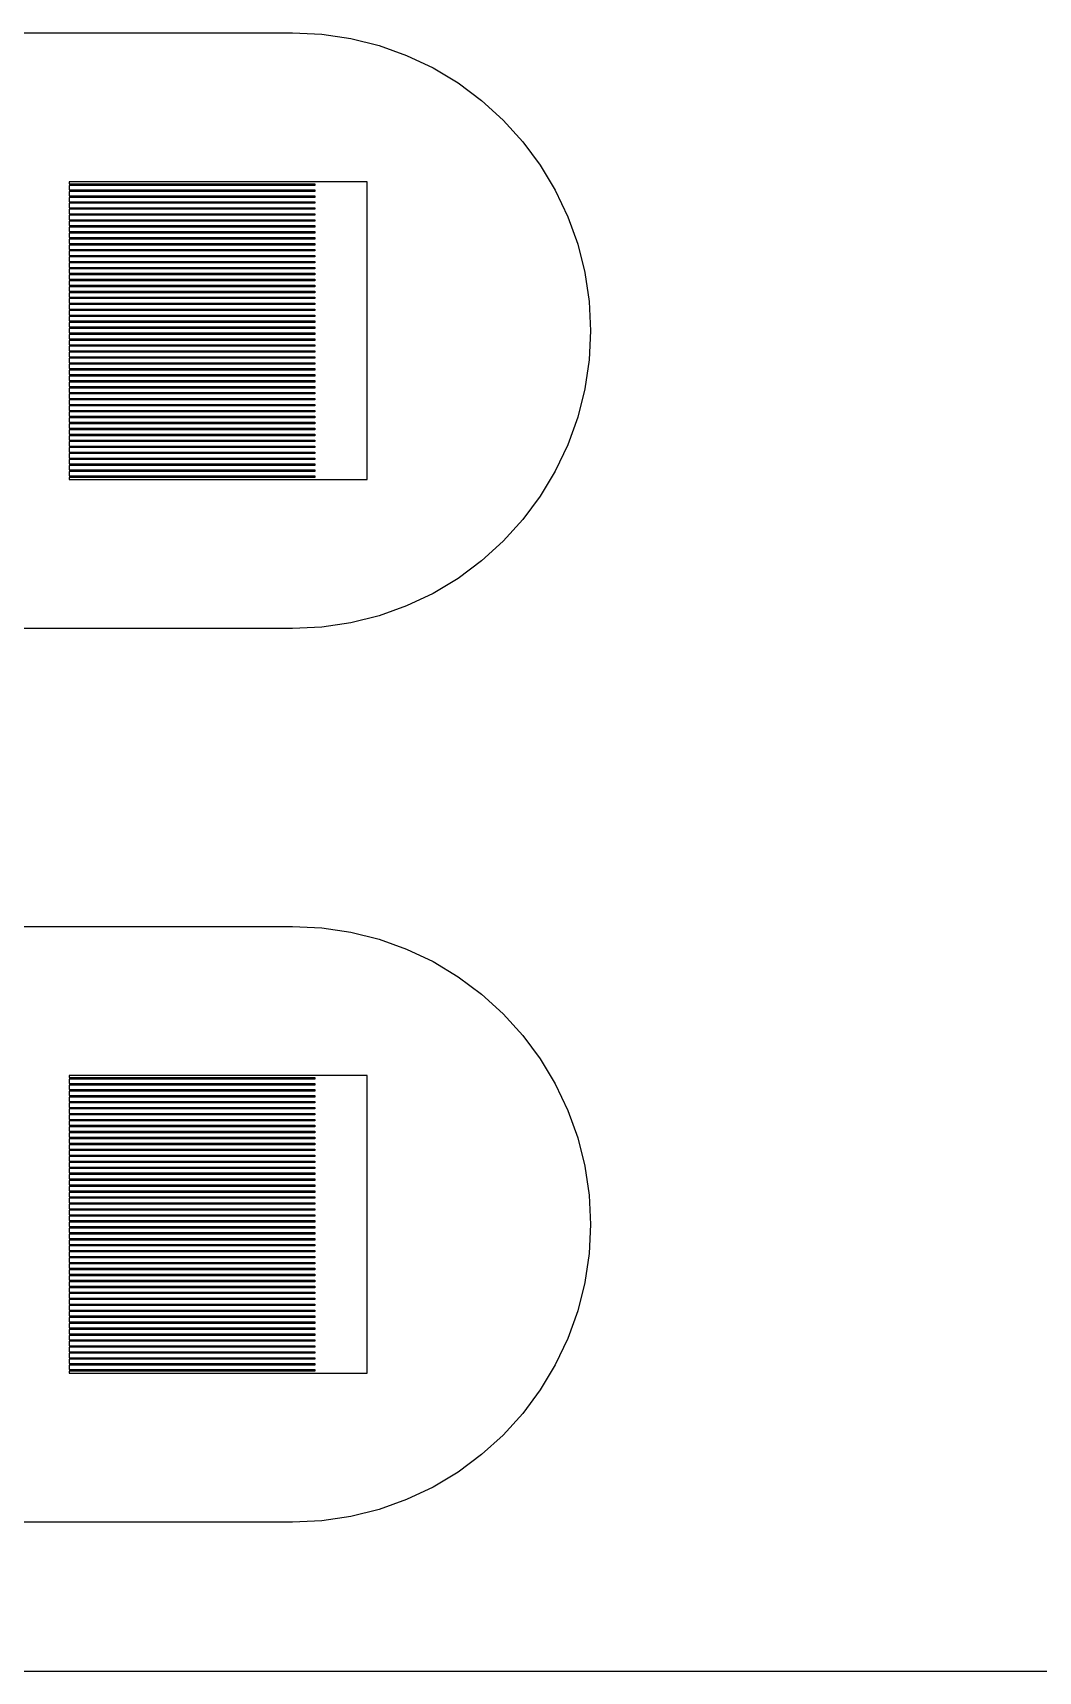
# Model space of a CAD drawing. Extents: x -16 to 83, y -18 to 83.
# Drawn here: x 59.76 to 66.51, y 0 to 11 of the extents above; entities that cross this region are included whole.
import ezdxf

# ---------------------------------------------------------------- set-up
doc = ezdxf.new("R2010")
doc.units = 0

msp = doc.modelspace()

# ---------------------------------------------------------------- linework, layer by layer
for p, q in [((58.65, 11), (61.5, 11)), ((61.5, 11), (61.696, 10.9904)), ((61.696, 10.9904), (61.8902, 10.9616)), ((61.8902, 10.9616), (62.0806, 10.9139)), ((62.0806, 10.9139), (62.2654, 10.8477)), ((62.2654, 10.8477), (62.4428, 10.7638)), ((62.4428, 10.7638), (62.6111, 10.6629)), ((62.6111, 10.6629), (62.7688, 10.546)), ((62.7688, 10.546), (62.9142, 10.4142)), ((62.9142, 10.4142), (63.046, 10.2688)), ((63.046, 10.2688), (63.1629, 10.1111)), ((63.1629, 10.1111), (63.2638, 9.94278)), ((62, 10), (60, 10)), ((60, 10), (60, 9.98499)), ((60, 9.98499), (61.65, 9.98499)), ((61.65, 9.97499), (60, 9.97499)), ((60, 9.97499), (60, 9.94499)), ((60, 9.94499), (61.65, 9.94499)), ((61.65, 9.935), (60, 9.935)), ((60, 9.935), (60, 9.905)), ((60, 9.905), (61.65, 9.905)), ((61.65, 9.98499), (61.65, 9.97499)), ((61.65, 9.94499), (61.65, 9.935)), ((61.65, 9.905), (61.65, 9.89499)), ((62, 8), (62, 10)), ((63.2638, 9.94278), (63.3477, 9.76537)), ((61.65, 9.89499), (60, 9.89499)), ((60, 9.89499), (60, 9.86499)), ((60, 9.86499), (61.65, 9.86499)), ((61.65, 9.855), (60, 9.855)), ((60, 9.855), (60, 9.825)), ((60, 9.825), (61.65, 9.825)), ((61.65, 9.81499), (60, 9.81499)), ((60, 9.81499), (60, 9.78499)), ((61.65, 9.86499), (61.65, 9.855)), ((61.65, 9.825), (61.65, 9.81499)), ((60, 9.78499), (61.65, 9.78499)), ((61.65, 9.77499), (60, 9.77499)), ((60, 9.77499), (60, 9.745)), ((60, 9.745), (61.65, 9.745)), ((61.65, 9.73499), (60, 9.73499)), ((60, 9.73499), (60, 9.70499)), ((60, 9.70499), (61.65, 9.70499)), ((61.65, 9.69499), (60, 9.69499)), ((60, 9.69499), (60, 9.66499)), ((61.65, 9.78499), (61.65, 9.77499)), ((61.65, 9.745), (61.65, 9.73499)), ((61.65, 9.70499), (61.65, 9.69499)), ((63.3477, 9.76537), (63.4139, 9.58057)), ((60, 9.66499), (61.65, 9.66499)), ((61.65, 9.655), (60, 9.655)), ((60, 9.655), (60, 9.625)), ((60, 9.625), (61.65, 9.625)), ((61.65, 9.61499), (60, 9.61499)), ((60, 9.61499), (60, 9.58499)), ((60, 9.58499), (61.65, 9.58499)), ((61.65, 9.575), (60, 9.575)), ((60, 9.575), (60, 9.545)), ((61.65, 9.66499), (61.65, 9.655)), ((61.65, 9.625), (61.65, 9.61499)), ((61.65, 9.58499), (61.65, 9.575)), ((63.4139, 9.58057), (63.4616, 9.39017)), ((60, 9.545), (61.65, 9.545)), ((61.65, 9.53499), (60, 9.53499)), ((60, 9.53499), (60, 9.50499)), ((60, 9.50499), (61.65, 9.50499)), ((61.65, 9.495), (60, 9.495)), ((60, 9.495), (60, 9.465)), ((60, 9.465), (61.65, 9.465)), ((61.65, 9.545), (61.65, 9.53499)), ((61.65, 9.50499), (61.65, 9.495)), ((61.65, 9.465), (61.65, 9.45499)), ((61.65, 9.45499), (60, 9.45499)), ((60, 9.45499), (60, 9.42499)), ((60, 9.42499), (61.65, 9.42499)), ((61.65, 9.41499), (60, 9.41499)), ((60, 9.41499), (60, 9.38499)), ((60, 9.38499), (61.65, 9.38499)), ((61.65, 9.375), (60, 9.375)), ((60, 9.375), (60, 9.34499)), ((61.65, 9.42499), (61.65, 9.41499)), ((61.65, 9.38499), (61.65, 9.375)), ((63.4616, 9.39017), (63.4904, 9.19603)), ((60, 9.34499), (61.65, 9.34499)), ((61.65, 9.33499), (60, 9.33499)), ((60, 9.33499), (60, 9.30499)), ((60, 9.30499), (61.65, 9.30499)), ((61.65, 9.295), (60, 9.295)), ((60, 9.295), (60, 9.265)), ((60, 9.265), (61.65, 9.265)), ((61.65, 9.25499), (60, 9.25499)), ((60, 9.25499), (60, 9.22499)), ((61.65, 9.34499), (61.65, 9.33499)), ((61.65, 9.30499), (61.65, 9.295)), ((61.65, 9.265), (61.65, 9.25499)), ((60, 9.22499), (61.65, 9.22499)), ((61.65, 9.215), (60, 9.215)), ((60, 9.215), (60, 9.185)), ((60, 9.185), (61.65, 9.185)), ((61.65, 9.17499), (60, 9.17499)), ((60, 9.17499), (60, 9.14499)), ((60, 9.14499), (61.65, 9.14499)), ((61.65, 9.13499), (60, 9.13499)), ((60, 9.13499), (60, 9.105)), ((61.65, 9.22499), (61.65, 9.215)), ((61.65, 9.185), (61.65, 9.17499)), ((61.65, 9.14499), (61.65, 9.13499)), ((63.4904, 9.19603), (63.5, 9)), ((60, 9.105), (61.65, 9.105)), ((61.65, 9.09499), (60, 9.09499)), ((60, 9.09499), (60, 9.06499)), ((60, 9.06499), (61.65, 9.06499)), ((61.65, 9.05499), (60, 9.05499)), ((60, 9.05499), (60, 9.02499)), ((60, 9.02499), (61.65, 9.02499)), ((61.65, 9.105), (61.65, 9.09499)), ((61.65, 9.06499), (61.65, 9.05499)), ((61.65, 9.02499), (61.65, 9.015)), ((61.65, 9.015), (60, 9.015)), ((60, 9.015), (60, 8.985)), ((60, 8.985), (61.65, 8.985)), ((61.65, 8.97501), (60, 8.97501)), ((60, 8.97501), (60, 8.94501)), ((60, 8.94501), (61.65, 8.94501)), ((61.65, 8.93501), (60, 8.93501)), ((60, 8.93501), (60, 8.90501)), ((61.65, 8.985), (61.65, 8.97501)), ((61.65, 8.94501), (61.65, 8.93501)), ((63.5, 9), (63.4904, 8.80397)), ((60, 8.90501), (61.65, 8.90501)), ((61.65, 8.895), (60, 8.895)), ((60, 8.895), (60, 8.86501)), ((60, 8.86501), (61.65, 8.86501)), ((61.65, 8.85501), (60, 8.85501)), ((60, 8.85501), (60, 8.82501)), ((60, 8.82501), (61.65, 8.82501)), ((61.65, 8.815), (60, 8.815)), ((60, 8.815), (60, 8.785)), ((61.65, 8.90501), (61.65, 8.895)), ((61.65, 8.86501), (61.65, 8.85501)), ((61.65, 8.82501), (61.65, 8.815)), ((63.4904, 8.80397), (63.4616, 8.60983)), ((60, 8.785), (61.65, 8.785)), ((61.65, 8.77501), (60, 8.77501)), ((60, 8.77501), (60, 8.74501)), ((60, 8.74501), (61.65, 8.74501)), ((61.65, 8.735), (60, 8.735)), ((60, 8.735), (60, 8.705)), ((60, 8.705), (61.65, 8.705)), ((61.65, 8.69501), (60, 8.69501)), ((60, 8.69501), (60, 8.66501)), ((61.65, 8.785), (61.65, 8.77501)), ((61.65, 8.74501), (61.65, 8.735)), ((61.65, 8.705), (61.65, 8.69501)), ((60, 8.66501), (61.65, 8.66501)), ((61.65, 8.65501), (60, 8.65501)), ((60, 8.65501), (60, 8.625)), ((60, 8.625), (61.65, 8.625)), ((61.65, 8.61501), (60, 8.61501)), ((60, 8.61501), (60, 8.58501)), ((60, 8.58501), (61.65, 8.58501)), ((61.65, 8.66501), (61.65, 8.65501)), ((61.65, 8.625), (61.65, 8.61501)), ((61.65, 8.58501), (61.65, 8.57501)), ((63.4616, 8.60983), (63.4139, 8.41943)), ((61.65, 8.57501), (60, 8.57501)), ((60, 8.57501), (60, 8.54501)), ((60, 8.54501), (61.65, 8.54501)), ((61.65, 8.535), (60, 8.535)), ((60, 8.535), (60, 8.505)), ((60, 8.505), (61.65, 8.505)), ((61.65, 8.49501), (60, 8.49501)), ((60, 8.49501), (60, 8.46501)), ((61.65, 8.54501), (61.65, 8.535)), ((61.65, 8.505), (61.65, 8.49501)), ((60, 8.46501), (61.65, 8.46501)), ((61.65, 8.455), (60, 8.455)), ((60, 8.455), (60, 8.425)), ((60, 8.425), (61.65, 8.425)), ((61.65, 8.41501), (60, 8.41501)), ((60, 8.41501), (60, 8.38501)), ((60, 8.38501), (61.65, 8.38501)), ((61.65, 8.375), (60, 8.375)), ((60, 8.375), (60, 8.345)), ((61.65, 8.46501), (61.65, 8.455)), ((61.65, 8.425), (61.65, 8.41501)), ((61.65, 8.38501), (61.65, 8.375)), ((63.4139, 8.41943), (63.3477, 8.23463)), ((60, 8.345), (61.65, 8.345)), ((61.65, 8.33501), (60, 8.33501)), ((60, 8.33501), (60, 8.30501)), ((60, 8.30501), (61.65, 8.30501)), ((61.65, 8.29501), (60, 8.29501)), ((60, 8.29501), (60, 8.26501)), ((60, 8.26501), (61.65, 8.26501)), ((61.65, 8.255), (60, 8.255)), ((60, 8.255), (60, 8.22501)), ((61.65, 8.345), (61.65, 8.33501)), ((61.65, 8.30501), (61.65, 8.29501)), ((61.65, 8.26501), (61.65, 8.255)), ((60, 8.22501), (61.65, 8.22501)), ((61.65, 8.21501), (60, 8.21501)), ((60, 8.21501), (60, 8.18501)), ((60, 8.18501), (61.65, 8.18501)), ((61.65, 8.175), (60, 8.175)), ((60, 8.175), (60, 8.145)), ((60, 8.145), (61.65, 8.145)), ((61.65, 8.22501), (61.65, 8.21501)), ((61.65, 8.18501), (61.65, 8.175)), ((61.65, 8.145), (61.65, 8.13501)), ((63.3477, 8.23463), (63.2638, 8.05722)), ((61.65, 8.13501), (60, 8.13501)), ((60, 8.13501), (60, 8.10501)), ((60, 8.10501), (61.65, 8.10501)), ((61.65, 8.095), (60, 8.095)), ((60, 8.095), (60, 8.065)), ((60, 8.065), (61.65, 8.065)), ((61.65, 8.05501), (60, 8.05501)), ((60, 8.05501), (60, 8.02501)), ((61.65, 8.10501), (61.65, 8.095)), ((61.65, 8.065), (61.65, 8.05501)), ((63.2638, 8.05722), (63.1629, 7.88887)), ((60, 8.02501), (61.65, 8.02501)), ((61.65, 8.01501), (60, 8.01501)), ((60, 8.01501), (60, 8)), ((60, 8), (62, 8)), ((61.65, 8.02501), (61.65, 8.01501)), ((63.1629, 7.88887), (63.046, 7.73122)), ((63.046, 7.73122), (62.9142, 7.5858)), ((62.9142, 7.5858), (62.7688, 7.45398)), ((62.7688, 7.45398), (62.6111, 7.33707)), ((62.6111, 7.33707), (62.4428, 7.23616)), ((62.2654, 7.15225), (62.0806, 7.08612)), ((62.4428, 7.23616), (62.2654, 7.15225)), ((62.0806, 7.08612), (61.8902, 7.03844)), ((61.5, 7), (58.65, 7)), ((61.696, 7.00964), (61.5, 7)), ((61.8902, 7.03844), (61.696, 7.00964)), ((58.65, 5), (61.5, 5)), ((61.5, 5), (61.696, 4.99036)), ((61.696, 4.99036), (61.8902, 4.96156)), ((61.8902, 4.96156), (62.0806, 4.91388)), ((62.0806, 4.91388), (62.2654, 4.84775)), ((62.2654, 4.84775), (62.4428, 4.76384)), ((62.4428, 4.76384), (62.6111, 4.66293)), ((62.6111, 4.66293), (62.7688, 4.54602)), ((62.7688, 4.54602), (62.9142, 4.4142)), ((62.9142, 4.4142), (63.046, 4.26878)), ((63.046, 4.26878), (63.1629, 4.11113)), ((63.1629, 4.11113), (63.2638, 3.94278)), ((62, 4), (60, 4)), ((60, 4), (60, 3.98499)), ((60, 3.98499), (61.65, 3.98499)), ((61.65, 3.97499), (60, 3.97499)), ((60, 3.97499), (60, 3.94499)), ((61.65, 3.98499), (61.65, 3.97499)), ((62, 2), (62, 4)), ((60, 3.94499), (61.65, 3.94499)), ((61.65, 3.935), (60, 3.935)), ((60, 3.935), (60, 3.905)), ((60, 3.905), (61.65, 3.905)), ((61.65, 3.89499), (60, 3.89499)), ((60, 3.89499), (60, 3.86499)), ((60, 3.86499), (61.65, 3.86499)), ((61.65, 3.855), (60, 3.855)), ((60, 3.855), (60, 3.825)), ((61.65, 3.94499), (61.65, 3.935)), ((61.65, 3.905), (61.65, 3.89499)), ((61.65, 3.86499), (61.65, 3.855)), ((63.2638, 3.94278), (63.3477, 3.76537)), ((60, 3.825), (61.65, 3.825)), ((61.65, 3.81499), (60, 3.81499)), ((60, 3.81499), (60, 3.78499)), ((60, 3.78499), (61.65, 3.78499)), ((61.65, 3.77499), (60, 3.77499)), ((60, 3.77499), (60, 3.745)), ((60, 3.745), (61.65, 3.745)), ((61.65, 3.825), (61.65, 3.81499)), ((61.65, 3.78499), (61.65, 3.77499)), ((61.65, 3.745), (61.65, 3.73499)), ((63.3477, 3.76537), (63.4139, 3.58057)), ((61.65, 3.73499), (60, 3.73499)), ((60, 3.73499), (60, 3.70499)), ((60, 3.70499), (61.65, 3.70499)), ((61.65, 3.69499), (60, 3.69499)), ((60, 3.69499), (60, 3.66499)), ((60, 3.66499), (61.65, 3.66499)), ((61.65, 3.655), (60, 3.655)), ((60, 3.655), (60, 3.625)), ((61.65, 3.70499), (61.65, 3.69499)), ((61.65, 3.66499), (61.65, 3.655)), ((60, 3.625), (61.65, 3.625)), ((61.65, 3.61499), (60, 3.61499)), ((60, 3.61499), (60, 3.58499)), ((60, 3.58499), (61.65, 3.58499)), ((61.65, 3.575), (60, 3.575)), ((60, 3.575), (60, 3.545)), ((60, 3.545), (61.65, 3.545)), ((61.65, 3.53499), (60, 3.53499)), ((60, 3.53499), (60, 3.50499)), ((61.65, 3.625), (61.65, 3.61499)), ((61.65, 3.58499), (61.65, 3.575)), ((61.65, 3.545), (61.65, 3.53499)), ((63.4139, 3.58057), (63.4616, 3.39017)), ((60, 3.50499), (61.65, 3.50499)), ((61.65, 3.495), (60, 3.495)), ((60, 3.495), (60, 3.465)), ((60, 3.465), (61.65, 3.465)), ((61.65, 3.45499), (60, 3.45499)), ((60, 3.45499), (60, 3.42499)), ((60, 3.42499), (61.65, 3.42499)), ((61.65, 3.41499), (60, 3.41499)), ((60, 3.41499), (60, 3.38499)), ((61.65, 3.50499), (61.65, 3.495)), ((61.65, 3.465), (61.65, 3.45499)), ((61.65, 3.42499), (61.65, 3.41499)), ((60, 3.38499), (61.65, 3.38499)), ((61.65, 3.375), (60, 3.375)), ((60, 3.375), (60, 3.34499)), ((60, 3.34499), (61.65, 3.34499)), ((61.65, 3.33499), (60, 3.33499)), ((60, 3.33499), (60, 3.30499)), ((60, 3.30499), (61.65, 3.30499)), ((61.65, 3.38499), (61.65, 3.375)), ((61.65, 3.34499), (61.65, 3.33499)), ((61.65, 3.30499), (61.65, 3.295)), ((63.4616, 3.39017), (63.4904, 3.19603)), ((61.65, 3.295), (60, 3.295)), ((60, 3.295), (60, 3.265)), ((60, 3.265), (61.65, 3.265)), ((61.65, 3.25499), (60, 3.25499)), ((60, 3.25499), (60, 3.22499)), ((60, 3.22499), (61.65, 3.22499)), ((61.65, 3.215), (60, 3.215)), ((60, 3.215), (60, 3.185)), ((61.65, 3.265), (61.65, 3.25499)), ((61.65, 3.22499), (61.65, 3.215)), ((63.4904, 3.19603), (63.5, 3)), ((60, 3.185), (61.65, 3.185)), ((61.65, 3.17499), (60, 3.17499)), ((60, 3.17499), (60, 3.14499)), ((60, 3.14499), (61.65, 3.14499)), ((61.65, 3.13499), (60, 3.13499)), ((60, 3.13499), (60, 3.105)), ((60, 3.105), (61.65, 3.105)), ((61.65, 3.09499), (60, 3.09499)), ((60, 3.09499), (60, 3.06499)), ((61.65, 3.185), (61.65, 3.17499)), ((61.65, 3.14499), (61.65, 3.13499)), ((61.65, 3.105), (61.65, 3.09499)), ((60, 3.06499), (61.65, 3.06499)), ((61.65, 3.05499), (60, 3.05499)), ((60, 3.05499), (60, 3.02499)), ((60, 3.02499), (61.65, 3.02499)), ((61.65, 3.015), (60, 3.015)), ((60, 3.015), (60, 2.985)), ((60, 2.985), (61.65, 2.985)), ((61.65, 2.97501), (60, 2.97501)), ((60, 2.97501), (60, 2.94501)), ((61.65, 3.06499), (61.65, 3.05499)), ((61.65, 3.02499), (61.65, 3.015)), ((61.65, 2.985), (61.65, 2.97501)), ((63.5, 3), (63.4904, 2.80397)), ((60, 2.94501), (61.65, 2.94501)), ((61.65, 2.93501), (60, 2.93501)), ((60, 2.93501), (60, 2.90501)), ((60, 2.90501), (61.65, 2.90501)), ((61.65, 2.895), (60, 2.895)), ((60, 2.895), (60, 2.86501)), ((60, 2.86501), (61.65, 2.86501)), ((61.65, 2.94501), (61.65, 2.93501)), ((61.65, 2.90501), (61.65, 2.895)), ((61.65, 2.86501), (61.65, 2.85501)), ((61.65, 2.85501), (60, 2.85501)), ((60, 2.85501), (60, 2.82501)), ((60, 2.82501), (61.65, 2.82501)), ((61.65, 2.815), (60, 2.815)), ((60, 2.815), (60, 2.785)), ((60, 2.785), (61.65, 2.785)), ((61.65, 2.77501), (60, 2.77501)), ((60, 2.77501), (60, 2.74501)), ((61.65, 2.82501), (61.65, 2.815)), ((61.65, 2.785), (61.65, 2.77501)), ((63.4904, 2.80397), (63.4616, 2.60983)), ((60, 2.74501), (61.65, 2.74501)), ((61.65, 2.735), (60, 2.735)), ((60, 2.735), (60, 2.705)), ((60, 2.705), (61.65, 2.705)), ((61.65, 2.69501), (60, 2.69501)), ((60, 2.69501), (60, 2.66501)), ((60, 2.66501), (61.65, 2.66501)), ((61.65, 2.65501), (60, 2.65501)), ((60, 2.65501), (60, 2.625)), ((61.65, 2.74501), (61.65, 2.735)), ((61.65, 2.705), (61.65, 2.69501)), ((61.65, 2.66501), (61.65, 2.65501)), ((60, 2.625), (61.65, 2.625)), ((61.65, 2.61501), (60, 2.61501)), ((60, 2.61501), (60, 2.58501)), ((60, 2.58501), (61.65, 2.58501)), ((61.65, 2.57501), (60, 2.57501)), ((60, 2.57501), (60, 2.54501)), ((60, 2.54501), (61.65, 2.54501)), ((61.65, 2.535), (60, 2.535)), ((60, 2.535), (60, 2.505)), ((61.65, 2.625), (61.65, 2.61501)), ((61.65, 2.58501), (61.65, 2.57501)), ((61.65, 2.54501), (61.65, 2.535)), ((63.4616, 2.60983), (63.4139, 2.41943)), ((60, 2.505), (61.65, 2.505)), ((61.65, 2.49501), (60, 2.49501)), ((60, 2.49501), (60, 2.46501)), ((60, 2.46501), (61.65, 2.46501)), ((61.65, 2.455), (60, 2.455)), ((60, 2.455), (60, 2.425)), ((60, 2.425), (61.65, 2.425)), ((61.65, 2.505), (61.65, 2.49501)), ((61.65, 2.46501), (61.65, 2.455)), ((61.65, 2.425), (61.65, 2.41501)), ((61.65, 2.41501), (60, 2.41501)), ((60, 2.41501), (60, 2.38501)), ((60, 2.38501), (61.65, 2.38501)), ((61.65, 2.375), (60, 2.375)), ((60, 2.375), (60, 2.345)), ((60, 2.345), (61.65, 2.345)), ((61.65, 2.33501), (60, 2.33501)), ((60, 2.33501), (60, 2.30501)), ((61.65, 2.38501), (61.65, 2.375)), ((61.65, 2.345), (61.65, 2.33501)), ((63.4139, 2.41943), (63.3477, 2.23463)), ((60, 2.30501), (61.65, 2.30501)), ((61.65, 2.29501), (60, 2.29501)), ((60, 2.29501), (60, 2.26501)), ((60, 2.26501), (61.65, 2.26501)), ((61.65, 2.255), (60, 2.255)), ((60, 2.255), (60, 2.22501)), ((60, 2.22501), (61.65, 2.22501)), ((61.65, 2.21501), (60, 2.21501)), ((60, 2.21501), (60, 2.18501)), ((61.65, 2.30501), (61.65, 2.29501)), ((61.65, 2.26501), (61.65, 2.255)), ((61.65, 2.22501), (61.65, 2.21501)), ((63.3477, 2.23463), (63.2638, 2.05722)), ((60, 2.18501), (61.65, 2.18501)), ((61.65, 2.175), (60, 2.175)), ((60, 2.175), (60, 2.145)), ((60, 2.145), (61.65, 2.145)), ((61.65, 2.13501), (60, 2.13501)), ((60, 2.13501), (60, 2.10501)), ((60, 2.10501), (61.65, 2.10501)), ((61.65, 2.095), (60, 2.095)), ((60, 2.095), (60, 2.065)), ((61.65, 2.18501), (61.65, 2.175)), ((61.65, 2.145), (61.65, 2.13501)), ((61.65, 2.10501), (61.65, 2.095)), ((60, 2.065), (61.65, 2.065)), ((61.65, 2.05501), (60, 2.05501)), ((60, 2.05501), (60, 2.02501)), ((60, 2.02501), (61.65, 2.02501)), ((61.65, 2.01501), (60, 2.01501)), ((60, 2.01501), (60, 2)), ((60, 2), (62, 2)), ((61.65, 2.065), (61.65, 2.05501)), ((61.65, 2.02501), (61.65, 2.01501)), ((63.2638, 2.05722), (63.1629, 1.88887)), ((63.1629, 1.88887), (63.046, 1.73122)), ((63.046, 1.73122), (62.9142, 1.5858)), ((62.9142, 1.5858), (62.7688, 1.45398)), ((62.7688, 1.45398), (62.6111, 1.33707)), ((62.6111, 1.33707), (62.4428, 1.23616)), ((62.4428, 1.23616), (62.2654, 1.15225)), ((62.2654, 1.15225), (62.0806, 1.08612)), ((61.5, 1), (58.65, 1)), ((61.696, 1.00964), (61.5, 1)), ((61.8902, 1.03844), (61.696, 1.00964)), ((62.0806, 1.08612), (61.8902, 1.03844)), ((-5.86005, 0), (70.36, 0))]:
    msp.add_line(p, q)

doc.saveas('drawing.dxf')
